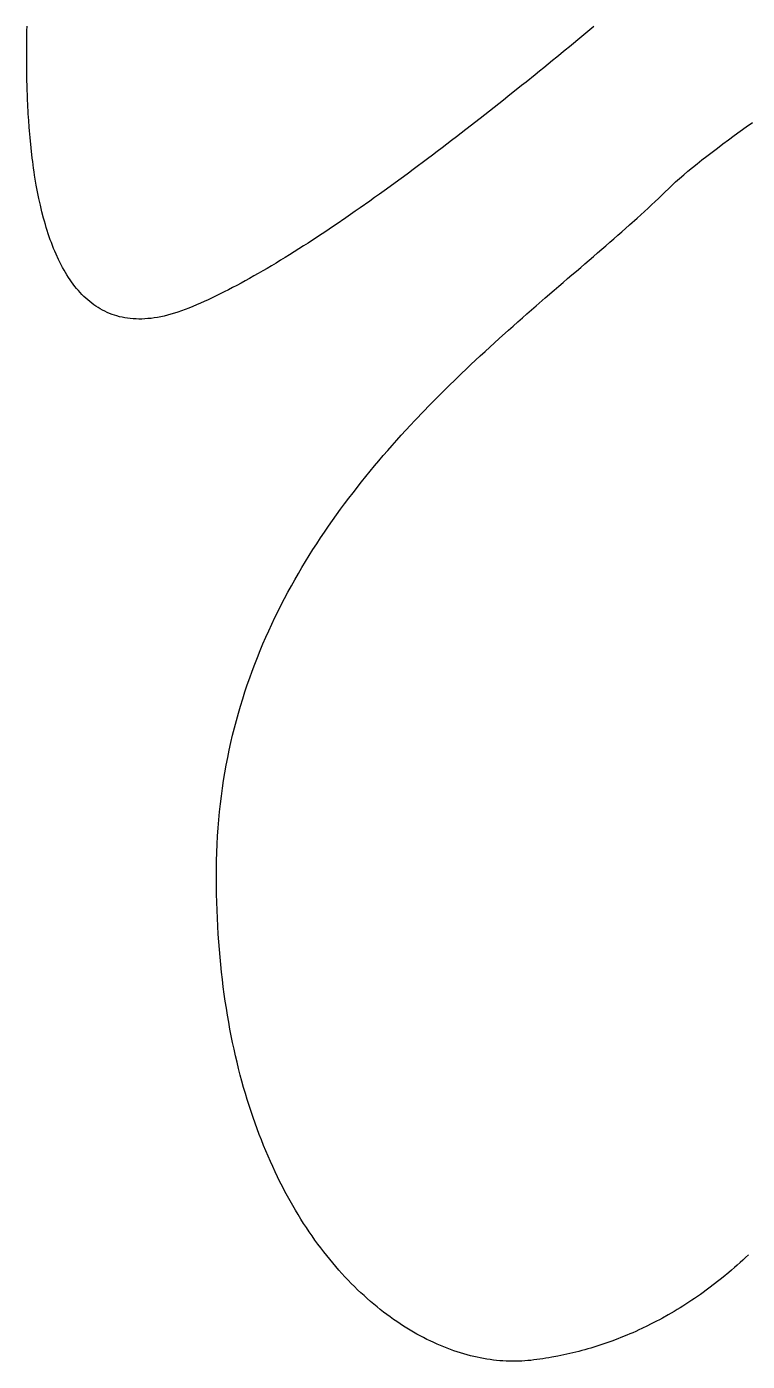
# Model space of a CAD drawing. Extents: x -220 to 640, y 0 to 300.
# Drawn here: x -154.19 to -137.56, y 205.79 to 236.6 of the extents above; entities that cross this region are included whole.
import ezdxf

# ---------------------------------------------------------------- set-up
doc = ezdxf.new("R2010")
doc.units = 0
doc.linetypes.add('CONTINUOUS2', pattern=[0])
doc.layers.get('0').update_dxf_attribs({"linetype": 'CONTINUOUS'})

msp = doc.modelspace()

# ---------------------------------------------------------------- linework, layer by layer
at = {"linetype": 'CONTINUOUS2'}
for p, q in [((-154.193, 236.274), (-154.191, 236.392)), ((-154.191, 236.392), (-154.189, 236.506)), ((-154.189, 236.506), (-154.187, 236.616)), ((-141.287, 236.452), (-141.475, 236.298)), ((-141.195, 236.529), (-141.287, 236.452)), ((-141.103, 236.605), (-141.195, 236.529)), ((-154.195, 236.088), (-154.194, 236.151)), ((-154.195, 235.761), (-154.195, 236.088)), ((-154.194, 236.213), (-154.193, 236.274)), ((-154.194, 236.151), (-154.194, 236.213)), ((-141.666, 236.14), (-141.763, 236.061)), ((-141.57, 236.219), (-141.666, 236.14)), ((-141.475, 236.298), (-141.57, 236.219)), ((-154.194, 235.693), (-154.195, 235.761)), ((-142.058, 235.82), (-142.158, 235.738)), ((-141.959, 235.901), (-142.058, 235.82)), ((-141.763, 236.061), (-141.959, 235.901)), ((-154.193, 235.624), (-154.194, 235.693)), ((-154.193, 235.554), (-154.193, 235.624)), ((-154.192, 235.483), (-154.193, 235.554)), ((-154.19, 235.412), (-154.192, 235.483)), ((-142.462, 235.492), (-142.668, 235.326)), ((-142.36, 235.575), (-142.462, 235.492)), ((-142.259, 235.657), (-142.36, 235.575)), ((-142.158, 235.738), (-142.259, 235.657)), ((-154.189, 235.34), (-154.19, 235.412)), ((-154.187, 235.268), (-154.189, 235.34)), ((-154.185, 235.195), (-154.187, 235.268)), ((-154.183, 235.121), (-154.185, 235.195)), ((-142.772, 235.243), (-143.087, 234.991)), ((-142.668, 235.326), (-142.772, 235.243)), ((-154.18, 235.047), (-154.183, 235.121)), ((-154.174, 234.897), (-154.18, 235.047)), ((-154.171, 234.821), (-154.174, 234.897)), ((-143.193, 234.907), (-143.3, 234.822)), ((-143.087, 234.991), (-143.193, 234.907)), ((-154.167, 234.745), (-154.171, 234.821)), ((-154.163, 234.668), (-154.167, 234.745)), ((-154.158, 234.591), (-154.163, 234.668)), ((-154.154, 234.514), (-154.158, 234.591)), ((-143.622, 234.568), (-143.73, 234.484)), ((-143.514, 234.653), (-143.622, 234.568)), ((-143.407, 234.738), (-143.514, 234.653)), ((-143.3, 234.822), (-143.407, 234.738)), ((-154.149, 234.437), (-154.154, 234.514)), ((-154.137, 234.281), (-154.149, 234.437)), ((-154.131, 234.202), (-154.137, 234.281)), ((-144.057, 234.229), (-144.167, 234.144)), ((-143.73, 234.484), (-144.057, 234.229)), ((-137.726, 234.191), (-137.585, 234.292)), ((-137.585, 234.292), (-137.442, 234.393)), ((-154.125, 234.124), (-154.131, 234.202)), ((-154.118, 234.045), (-154.125, 234.124)), ((-154.094, 233.808), (-154.118, 234.045)), ((-144.387, 233.975), (-144.497, 233.891)), ((-144.277, 234.06), (-144.387, 233.975)), ((-144.167, 234.144), (-144.277, 234.06)), ((-138.127, 233.897), (-137.997, 233.994)), ((-137.997, 233.994), (-137.863, 234.092)), ((-137.863, 234.092), (-137.726, 234.191)), ((-154.067, 233.571), (-154.094, 233.808)), ((-144.829, 233.638), (-144.941, 233.554)), ((-144.718, 233.722), (-144.829, 233.638)), ((-144.608, 233.806), (-144.718, 233.722)), ((-144.497, 233.891), (-144.608, 233.806)), ((-138.61, 233.526), (-138.495, 233.617)), ((-138.495, 233.617), (-138.376, 233.709)), ((-138.376, 233.709), (-138.253, 233.802)), ((-138.253, 233.802), (-138.127, 233.897)), ((-154.057, 233.491), (-154.067, 233.571)), ((-154.046, 233.412), (-154.057, 233.491)), ((-154.035, 233.334), (-154.046, 233.412)), ((-154.024, 233.255), (-154.035, 233.334)), ((-145.274, 233.305), (-145.386, 233.222)), ((-144.941, 233.554), (-145.274, 233.305)), ((-138.931, 233.265), (-138.828, 233.35)), ((-138.828, 233.35), (-138.721, 233.438)), ((-138.721, 233.438), (-138.61, 233.526)), ((-154.012, 233.176), (-154.024, 233.255)), ((-153.973, 232.942), (-154.012, 233.176)), ((-145.609, 233.058), (-145.721, 232.977)), ((-145.497, 233.14), (-145.609, 233.058)), ((-145.386, 233.222), (-145.497, 233.14)), ((-139.302, 232.94), (-139.216, 233.019)), ((-139.216, 233.019), (-139.125, 233.099)), ((-139.125, 233.099), (-139.03, 233.181)), ((-139.03, 233.181), (-138.931, 233.265)), ((-153.958, 232.864), (-153.973, 232.942)), ((-153.944, 232.787), (-153.958, 232.864)), ((-153.928, 232.71), (-153.944, 232.787)), ((-153.913, 232.633), (-153.928, 232.71)), ((-146.055, 232.735), (-146.166, 232.656)), ((-145.943, 232.815), (-146.055, 232.735)), ((-145.721, 232.977), (-145.943, 232.815)), ((-139.613, 232.64), (-139.536, 232.715)), ((-139.536, 232.715), (-139.461, 232.789)), ((-139.461, 232.789), (-139.383, 232.863)), ((-139.383, 232.863), (-139.302, 232.94)), ((-153.879, 232.481), (-153.913, 232.633)), ((-153.862, 232.406), (-153.879, 232.481)), ((-153.843, 232.331), (-153.862, 232.406)), ((-146.499, 232.42), (-146.61, 232.343)), ((-146.277, 232.576), (-146.499, 232.42)), ((-146.166, 232.656), (-146.277, 232.576)), ((-139.935, 232.338), (-139.853, 232.414)), ((-139.853, 232.414), (-139.772, 232.49)), ((-139.772, 232.49), (-139.692, 232.565)), ((-139.692, 232.565), (-139.613, 232.64)), ((-153.805, 232.183), (-153.843, 232.331)), ((-153.785, 232.11), (-153.805, 232.183)), ((-153.764, 232.037), (-153.785, 232.11)), ((-146.83, 232.19), (-147.05, 232.04)), ((-146.72, 232.266), (-146.83, 232.19)), ((-146.61, 232.343), (-146.72, 232.266)), ((-140.278, 232.028), (-140.104, 232.184)), ((-140.104, 232.184), (-140.019, 232.261)), ((-140.019, 232.261), (-139.935, 232.338)), ((-153.743, 231.966), (-153.764, 232.037)), ((-153.72, 231.894), (-153.743, 231.966)), ((-153.698, 231.824), (-153.72, 231.894)), ((-153.674, 231.754), (-153.698, 231.824)), ((-153.65, 231.685), (-153.674, 231.754)), ((-147.377, 231.821), (-147.485, 231.749)), ((-147.268, 231.893), (-147.377, 231.821)), ((-147.159, 231.966), (-147.268, 231.893)), ((-147.05, 232.04), (-147.159, 231.966)), ((-140.639, 231.709), (-140.547, 231.79)), ((-140.547, 231.79), (-140.456, 231.87)), ((-140.456, 231.87), (-140.278, 232.028)), ((-153.625, 231.617), (-153.65, 231.685)), ((-153.599, 231.549), (-153.625, 231.617)), ((-153.573, 231.483), (-153.599, 231.549)), ((-153.546, 231.417), (-153.573, 231.483)), ((-147.914, 231.472), (-148.02, 231.405)), ((-147.808, 231.54), (-147.914, 231.472)), ((-147.701, 231.609), (-147.808, 231.54)), ((-147.485, 231.749), (-147.701, 231.609)), ((-141.016, 231.382), (-140.921, 231.465)), ((-140.921, 231.465), (-140.826, 231.547)), ((-140.826, 231.547), (-140.732, 231.628)), ((-140.732, 231.628), (-140.639, 231.709)), ((-153.518, 231.352), (-153.546, 231.417)), ((-153.46, 231.226), (-153.518, 231.352)), ((-153.43, 231.164), (-153.46, 231.226)), ((-153.399, 231.103), (-153.43, 231.164)), ((-148.439, 231.146), (-148.543, 231.084)), ((-148.336, 231.21), (-148.439, 231.146)), ((-148.231, 231.274), (-148.336, 231.21)), ((-148.126, 231.339), (-148.231, 231.274)), ((-148.02, 231.405), (-148.126, 231.339)), ((-141.309, 231.13), (-141.211, 231.215)), ((-141.211, 231.215), (-141.113, 231.299)), ((-141.113, 231.299), (-141.016, 231.382)), ((-153.367, 231.043), (-153.399, 231.103)), ((-153.334, 230.985), (-153.367, 231.043)), ((-153.301, 230.927), (-153.334, 230.985)), ((-153.267, 230.871), (-153.301, 230.927)), ((-153.231, 230.816), (-153.267, 230.871)), ((-148.95, 230.848), (-149.05, 230.791)), ((-148.849, 230.905), (-148.95, 230.848)), ((-148.748, 230.964), (-148.849, 230.905)), ((-148.646, 231.024), (-148.748, 230.964)), ((-148.543, 231.084), (-148.646, 231.024)), ((-141.71, 230.787), (-141.609, 230.873)), ((-141.609, 230.873), (-141.508, 230.96)), ((-141.508, 230.96), (-141.408, 231.045)), ((-141.408, 231.045), (-141.309, 231.13)), ((-153.195, 230.762), (-153.231, 230.816)), ((-153.159, 230.709), (-153.195, 230.762)), ((-153.121, 230.657), (-153.159, 230.709)), ((-153.082, 230.607), (-153.121, 230.657)), ((-153.043, 230.558), (-153.082, 230.607)), ((-153.003, 230.511), (-153.043, 230.558)), ((-149.539, 230.529), (-149.634, 230.48)), ((-149.443, 230.579), (-149.539, 230.529)), ((-149.346, 230.63), (-149.443, 230.579)), ((-149.248, 230.682), (-149.346, 230.63)), ((-149.149, 230.736), (-149.248, 230.682)), ((-149.05, 230.791), (-149.149, 230.736)), ((-142.226, 230.342), (-142.018, 230.522)), ((-142.018, 230.522), (-141.915, 230.611)), ((-141.915, 230.611), (-141.812, 230.699)), ((-141.812, 230.699), (-141.71, 230.787)), ((-152.961, 230.465), (-153.003, 230.511)), ((-152.919, 230.42), (-152.961, 230.465)), ((-152.876, 230.377), (-152.919, 230.42)), ((-152.832, 230.335), (-152.876, 230.377)), ((-152.787, 230.295), (-152.832, 230.335)), ((-152.741, 230.256), (-152.787, 230.295)), ((-152.694, 230.219), (-152.741, 230.256)), ((-152.646, 230.184), (-152.694, 230.219)), ((-150.187, 230.218), (-150.276, 230.18)), ((-150.097, 230.258), (-150.187, 230.218)), ((-150.007, 230.3), (-150.097, 230.258)), ((-149.915, 230.343), (-150.007, 230.3)), ((-149.822, 230.387), (-149.915, 230.343)), ((-149.729, 230.433), (-149.822, 230.387)), ((-149.634, 230.48), (-149.729, 230.433)), ((-142.436, 230.16), (-142.226, 230.342)), ((-152.597, 230.15), (-152.646, 230.184)), ((-152.547, 230.118), (-152.597, 230.15)), ((-152.496, 230.087), (-152.547, 230.118)), ((-152.444, 230.059), (-152.496, 230.087)), ((-152.391, 230.032), (-152.444, 230.059)), ((-152.337, 230.006), (-152.391, 230.032)), ((-152.282, 229.983), (-152.337, 230.006)), ((-152.226, 229.961), (-152.282, 229.983)), ((-152.169, 229.942), (-152.226, 229.961)), ((-152.111, 229.924), (-152.169, 229.942)), ((-152.051, 229.908), (-152.111, 229.924)), ((-151.991, 229.894), (-152.051, 229.908)), ((-151.101, 229.905), (-151.176, 229.891)), ((-151.024, 229.922), (-151.101, 229.905)), ((-150.946, 229.941), (-151.024, 229.922)), ((-150.866, 229.963), (-150.946, 229.941)), ((-150.786, 229.987), (-150.866, 229.963)), ((-150.704, 230.013), (-150.786, 229.987)), ((-150.621, 230.042), (-150.704, 230.013)), ((-150.536, 230.074), (-150.621, 230.042)), ((-150.451, 230.108), (-150.536, 230.074)), ((-150.364, 230.143), (-150.451, 230.108)), ((-150.276, 230.18), (-150.364, 230.143)), ((-142.754, 229.881), (-142.648, 229.975)), ((-142.648, 229.975), (-142.542, 230.068)), ((-142.542, 230.068), (-142.436, 230.16)), ((-151.929, 229.882), (-151.991, 229.894)), ((-151.867, 229.872), (-151.929, 229.882)), ((-151.803, 229.864), (-151.867, 229.872)), ((-151.738, 229.859), (-151.803, 229.864)), ((-151.672, 229.855), (-151.738, 229.859)), ((-151.605, 229.853), (-151.672, 229.855)), ((-151.536, 229.854), (-151.605, 229.853)), ((-151.467, 229.857), (-151.536, 229.854)), ((-151.396, 229.862), (-151.467, 229.857)), ((-151.324, 229.869), (-151.396, 229.862)), ((-151.251, 229.879), (-151.324, 229.869)), ((-151.176, 229.891), (-151.251, 229.879)), ((-143.292, 229.402), (-143.076, 229.596)), ((-143.076, 229.596), (-142.968, 229.691)), ((-142.968, 229.691), (-142.861, 229.787)), ((-142.861, 229.787), (-142.754, 229.881)), ((-143.508, 229.205), (-143.4, 229.304)), ((-143.4, 229.304), (-143.292, 229.402)), ((-143.833, 228.903), (-143.725, 229.005)), ((-143.725, 229.005), (-143.616, 229.105)), ((-143.616, 229.105), (-143.508, 229.205)), ((-144.159, 228.595), (-144.05, 228.699)), ((-144.05, 228.699), (-143.942, 228.801)), ((-143.942, 228.801), (-143.833, 228.903)), ((-144.483, 228.279), (-144.267, 228.491)), ((-144.267, 228.491), (-144.159, 228.595)), ((-144.806, 227.956), (-144.699, 228.064)), ((-144.699, 228.064), (-144.591, 228.172)), ((-144.591, 228.172), (-144.483, 228.279)), ((-145.021, 227.736), (-144.914, 227.846)), ((-144.914, 227.846), (-144.806, 227.956)), ((-145.339, 227.399), (-145.233, 227.512)), ((-145.233, 227.512), (-145.021, 227.736)), ((-145.654, 227.054), (-145.549, 227.17)), ((-145.549, 227.17), (-145.444, 227.285)), ((-145.444, 227.285), (-145.339, 227.399)), ((-145.861, 226.82), (-145.758, 226.937)), ((-145.758, 226.937), (-145.654, 227.054)), ((-146.167, 226.461), (-146.066, 226.581)), ((-146.066, 226.581), (-145.964, 226.701)), ((-145.964, 226.701), (-145.861, 226.82)), ((-146.467, 226.093), (-146.368, 226.216)), ((-146.368, 226.216), (-146.268, 226.339)), ((-146.268, 226.339), (-146.167, 226.461)), ((-146.663, 225.843), (-146.467, 226.093)), ((-146.95, 225.46), (-146.856, 225.588)), ((-146.856, 225.588), (-146.76, 225.716)), ((-146.76, 225.716), (-146.663, 225.843)), ((-147.137, 225.199), (-147.044, 225.33)), ((-147.044, 225.33), (-146.95, 225.46)), ((-147.32, 224.934), (-147.229, 225.067)), ((-147.229, 225.067), (-147.137, 225.199)), ((-147.587, 224.529), (-147.499, 224.665)), ((-147.499, 224.665), (-147.41, 224.801)), ((-147.41, 224.801), (-147.32, 224.934)), ((-147.758, 224.254), (-147.673, 224.392)), ((-147.673, 224.392), (-147.587, 224.529)), ((-147.925, 223.974), (-147.842, 224.114)), ((-147.842, 224.114), (-147.758, 224.254)), ((-148.086, 223.689), (-148.006, 223.832)), ((-148.006, 223.832), (-147.925, 223.974)), ((-148.242, 223.4), (-148.165, 223.545)), ((-148.165, 223.545), (-148.086, 223.689)), ((-148.392, 223.107), (-148.318, 223.254)), ((-148.318, 223.254), (-148.242, 223.4)), ((-148.536, 222.808), (-148.465, 222.958)), ((-148.465, 222.958), (-148.392, 223.107)), ((-148.674, 222.505), (-148.606, 222.657)), ((-148.606, 222.657), (-148.536, 222.808)), ((-148.805, 222.197), (-148.741, 222.352)), ((-148.741, 222.352), (-148.674, 222.505)), ((-148.93, 221.884), (-148.869, 222.041)), ((-148.869, 222.041), (-148.805, 222.197)), ((-149.047, 221.566), (-148.99, 221.726)), ((-148.99, 221.726), (-148.93, 221.884)), ((-149.158, 221.243), (-149.103, 221.405)), ((-149.103, 221.405), (-149.047, 221.566)), ((-149.26, 220.915), (-149.21, 221.08)), ((-149.21, 221.08), (-149.158, 221.243)), ((-149.355, 220.582), (-149.309, 220.75)), ((-149.309, 220.75), (-149.26, 220.915)), ((-149.442, 220.244), (-149.399, 220.414)), ((-149.399, 220.414), (-149.355, 220.582)), ((-149.52, 219.9), (-149.482, 220.073)), ((-149.482, 220.073), (-149.442, 220.244)), ((-149.556, 219.727), (-149.52, 219.9)), ((-149.621, 219.375), (-149.59, 219.551)), ((-149.59, 219.551), (-149.556, 219.727)), ((-149.678, 219.018), (-149.651, 219.197)), ((-149.651, 219.197), (-149.621, 219.375)), ((-149.725, 218.655), (-149.702, 218.837)), ((-149.702, 218.837), (-149.678, 219.018)), ((-149.745, 218.472), (-149.725, 218.655)), ((-149.778, 218.101), (-149.762, 218.287)), ((-149.762, 218.287), (-149.745, 218.472)), ((-149.8, 217.724), (-149.79, 217.913)), ((-149.79, 217.913), (-149.778, 218.101)), ((-149.808, 217.534), (-149.8, 217.724)), ((-149.815, 217.148), (-149.813, 217.342)), ((-149.813, 217.342), (-149.808, 217.534)), ((-149.816, 216.955), (-149.815, 217.148)), ((-149.814, 216.764), (-149.816, 216.955)), ((-149.812, 216.574), (-149.814, 216.764)), ((-149.807, 216.386), (-149.812, 216.574)), ((-149.801, 216.2), (-149.807, 216.386)), ((-149.793, 216.016), (-149.801, 216.2)), ((-149.784, 215.833), (-149.793, 216.016)), ((-149.773, 215.652), (-149.784, 215.833)), ((-149.761, 215.473), (-149.773, 215.652)), ((-149.747, 215.295), (-149.761, 215.473)), ((-149.732, 215.12), (-149.747, 215.295)), ((-149.716, 214.946), (-149.732, 215.12)), ((-149.698, 214.774), (-149.716, 214.946)), ((-149.678, 214.603), (-149.698, 214.774)), ((-149.657, 214.434), (-149.678, 214.603)), ((-149.635, 214.267), (-149.657, 214.434)), ((-149.611, 214.102), (-149.635, 214.267)), ((-149.586, 213.939), (-149.611, 214.102)), ((-149.56, 213.777), (-149.586, 213.939)), ((-149.532, 213.617), (-149.56, 213.777)), ((-149.503, 213.458), (-149.532, 213.617)), ((-149.473, 213.302), (-149.503, 213.458)), ((-149.441, 213.147), (-149.473, 213.302)), ((-149.409, 212.993), (-149.441, 213.147)), ((-149.375, 212.842), (-149.409, 212.993)), ((-149.339, 212.692), (-149.375, 212.842)), ((-149.303, 212.544), (-149.339, 212.692)), ((-149.265, 212.397), (-149.303, 212.544)), ((-149.227, 212.252), (-149.265, 212.397)), ((-149.187, 212.109), (-149.227, 212.252)), ((-149.146, 211.968), (-149.187, 212.109)), ((-149.104, 211.828), (-149.146, 211.968)), ((-149.06, 211.69), (-149.104, 211.828)), ((-149.016, 211.554), (-149.06, 211.69)), ((-148.971, 211.419), (-149.016, 211.554)), ((-148.924, 211.286), (-148.971, 211.419)), ((-148.877, 211.154), (-148.924, 211.286)), ((-148.828, 211.025), (-148.877, 211.154)), ((-148.779, 210.897), (-148.828, 211.025)), ((-148.728, 210.77), (-148.779, 210.897)), ((-148.677, 210.645), (-148.728, 210.77)), ((-148.625, 210.522), (-148.677, 210.645)), ((-148.571, 210.401), (-148.625, 210.522)), ((-148.517, 210.281), (-148.571, 210.401)), ((-148.462, 210.163), (-148.517, 210.281)), ((-148.406, 210.047), (-148.462, 210.163)), ((-148.35, 209.932), (-148.406, 210.047)), ((-148.292, 209.819), (-148.35, 209.932)), ((-148.234, 209.707), (-148.292, 209.819)), ((-148.174, 209.597), (-148.234, 209.707)), ((-148.114, 209.489), (-148.174, 209.597)), ((-148.054, 209.382), (-148.114, 209.489)), ((-147.992, 209.277), (-148.054, 209.382)), ((-147.93, 209.173), (-147.992, 209.277)), ((-147.867, 209.072), (-147.93, 209.173)), ((-147.803, 208.971), (-147.867, 209.072)), ((-147.739, 208.873), (-147.803, 208.971)), ((-147.674, 208.776), (-147.739, 208.873)), ((-147.608, 208.68), (-147.674, 208.776)), ((-147.542, 208.587), (-147.608, 208.68)), ((-147.475, 208.494), (-147.542, 208.587)), ((-147.407, 208.404), (-147.475, 208.494)), ((-147.339, 208.315), (-147.407, 208.404)), ((-147.27, 208.227), (-147.339, 208.315)), ((-147.201, 208.142), (-147.27, 208.227)), ((-147.131, 208.057), (-147.201, 208.142)), ((-147.061, 207.975), (-147.131, 208.057)), ((-137.73, 208.064), (-137.795, 208.006)), ((-137.666, 208.122), (-137.73, 208.064)), ((-137.602, 208.181), (-137.666, 208.122)), ((-137.538, 208.241), (-137.602, 208.181)), ((-146.99, 207.894), (-147.061, 207.975)), ((-146.919, 207.814), (-146.99, 207.894)), ((-146.848, 207.736), (-146.919, 207.814)), ((-146.775, 207.66), (-146.848, 207.736)), ((-138.119, 207.731), (-138.185, 207.678)), ((-137.989, 207.839), (-138.119, 207.731)), ((-137.924, 207.894), (-137.989, 207.839)), ((-137.859, 207.95), (-137.924, 207.894)), ((-137.795, 208.006), (-137.859, 207.95)), ((-146.703, 207.585), (-146.775, 207.66)), ((-146.63, 207.512), (-146.703, 207.585)), ((-146.557, 207.44), (-146.63, 207.512)), ((-146.483, 207.37), (-146.557, 207.44)), ((-138.514, 207.426), (-138.58, 207.378)), ((-138.448, 207.475), (-138.514, 207.426)), ((-138.316, 207.575), (-138.448, 207.475)), ((-138.25, 207.626), (-138.316, 207.575)), ((-138.185, 207.678), (-138.25, 207.626)), ((-146.409, 207.302), (-146.483, 207.37)), ((-146.334, 207.235), (-146.409, 207.302)), ((-146.26, 207.17), (-146.334, 207.235)), ((-146.185, 207.106), (-146.26, 207.17)), ((-146.109, 207.043), (-146.185, 207.106)), ((-138.98, 207.106), (-139.048, 207.063)), ((-138.913, 207.149), (-138.98, 207.106)), ((-138.846, 207.194), (-138.913, 207.149)), ((-138.78, 207.239), (-138.846, 207.194)), ((-138.646, 207.331), (-138.78, 207.239)), ((-138.58, 207.378), (-138.646, 207.331)), ((-146.034, 206.983), (-146.109, 207.043)), ((-145.958, 206.923), (-146.034, 206.983)), ((-145.882, 206.866), (-145.958, 206.923)), ((-145.805, 206.81), (-145.882, 206.866)), ((-145.729, 206.755), (-145.805, 206.81)), ((-139.385, 206.86), (-139.521, 206.784)), ((-139.317, 206.899), (-139.385, 206.86)), ((-139.25, 206.939), (-139.317, 206.899)), ((-139.182, 206.98), (-139.25, 206.939)), ((-139.115, 207.021), (-139.182, 206.98)), ((-139.048, 207.063), (-139.115, 207.021)), ((-145.652, 206.702), (-145.729, 206.755)), ((-145.575, 206.65), (-145.652, 206.702)), ((-145.498, 206.6), (-145.575, 206.65)), ((-145.421, 206.552), (-145.498, 206.6)), ((-145.344, 206.505), (-145.421, 206.552)), ((-145.266, 206.459), (-145.344, 206.505)), ((-140.067, 206.509), (-140.136, 206.478)), ((-139.998, 206.541), (-140.067, 206.509)), ((-139.862, 206.607), (-139.998, 206.541)), ((-139.793, 206.641), (-139.862, 206.607)), ((-139.657, 206.711), (-139.793, 206.641)), ((-139.589, 206.747), (-139.657, 206.711)), ((-139.521, 206.784), (-139.589, 206.747)), ((-145.189, 206.415), (-145.266, 206.459)), ((-145.111, 206.373), (-145.189, 206.415)), ((-145.034, 206.332), (-145.111, 206.373)), ((-144.956, 206.293), (-145.034, 206.332)), ((-144.879, 206.255), (-144.956, 206.293)), ((-144.801, 206.218), (-144.879, 206.255)), ((-144.723, 206.183), (-144.801, 206.218)), ((-144.646, 206.15), (-144.723, 206.183)), ((-140.895, 206.18), (-140.964, 206.157)), ((-140.825, 206.204), (-140.895, 206.18)), ((-140.756, 206.228), (-140.825, 206.204)), ((-140.687, 206.253), (-140.756, 206.228)), ((-140.549, 206.305), (-140.687, 206.253)), ((-140.48, 206.332), (-140.549, 206.305)), ((-140.342, 206.388), (-140.48, 206.332)), ((-140.273, 206.418), (-140.342, 206.388)), ((-140.204, 206.447), (-140.273, 206.418)), ((-140.136, 206.478), (-140.204, 206.447)), ((-144.568, 206.118), (-144.646, 206.15)), ((-144.491, 206.087), (-144.568, 206.118)), ((-144.414, 206.058), (-144.491, 206.087)), ((-144.336, 206.031), (-144.414, 206.058)), ((-144.259, 206.005), (-144.336, 206.031)), ((-144.182, 205.98), (-144.259, 206.005)), ((-144.106, 205.957), (-144.182, 205.98)), ((-144.029, 205.936), (-144.106, 205.957)), ((-143.953, 205.916), (-144.029, 205.936)), ((-143.876, 205.897), (-143.953, 205.916)), ((-143.8, 205.88), (-143.876, 205.897)), ((-143.725, 205.864), (-143.8, 205.88)), ((-142.144, 205.867), (-142.213, 205.856)), ((-142.074, 205.879), (-142.144, 205.867)), ((-141.936, 205.905), (-142.074, 205.879)), ((-141.866, 205.919), (-141.936, 205.905)), ((-141.797, 205.933), (-141.866, 205.919)), ((-141.727, 205.948), (-141.797, 205.933)), ((-141.658, 205.964), (-141.727, 205.948)), ((-141.588, 205.98), (-141.658, 205.964)), ((-141.519, 205.997), (-141.588, 205.98)), ((-141.449, 206.015), (-141.519, 205.997)), ((-141.38, 206.033), (-141.449, 206.015)), ((-141.311, 206.052), (-141.38, 206.033)), ((-141.241, 206.072), (-141.311, 206.052)), ((-141.172, 206.092), (-141.241, 206.072)), ((-141.103, 206.113), (-141.172, 206.092)), ((-141.033, 206.135), (-141.103, 206.113)), ((-140.964, 206.157), (-141.033, 206.135)), ((-143.649, 205.85), (-143.725, 205.864)), ((-143.574, 205.837), (-143.649, 205.85)), ((-143.499, 205.825), (-143.574, 205.837)), ((-143.424, 205.816), (-143.499, 205.825)), ((-143.35, 205.807), (-143.424, 205.816)), ((-143.276, 205.8), (-143.35, 205.807)), ((-143.203, 205.794), (-143.276, 205.8)), ((-143.129, 205.79), (-143.203, 205.794)), ((-143.057, 205.788), (-143.129, 205.79)), ((-142.984, 205.786), (-143.057, 205.788)), ((-142.912, 205.786), (-142.984, 205.786)), ((-142.841, 205.788), (-142.912, 205.786)), ((-142.77, 205.791), (-142.841, 205.788)), ((-142.699, 205.795), (-142.77, 205.791)), ((-142.629, 205.801), (-142.699, 205.795)), ((-142.56, 205.808), (-142.629, 205.801)), ((-142.491, 205.817), (-142.56, 205.808)), ((-142.421, 205.826), (-142.491, 205.817)), ((-142.352, 205.835), (-142.421, 205.826)), ((-142.283, 205.845), (-142.352, 205.835)), ((-142.213, 205.856), (-142.283, 205.845))]:
    msp.add_line(p, q, dxfattribs=at)

doc.saveas('drawing.dxf')
